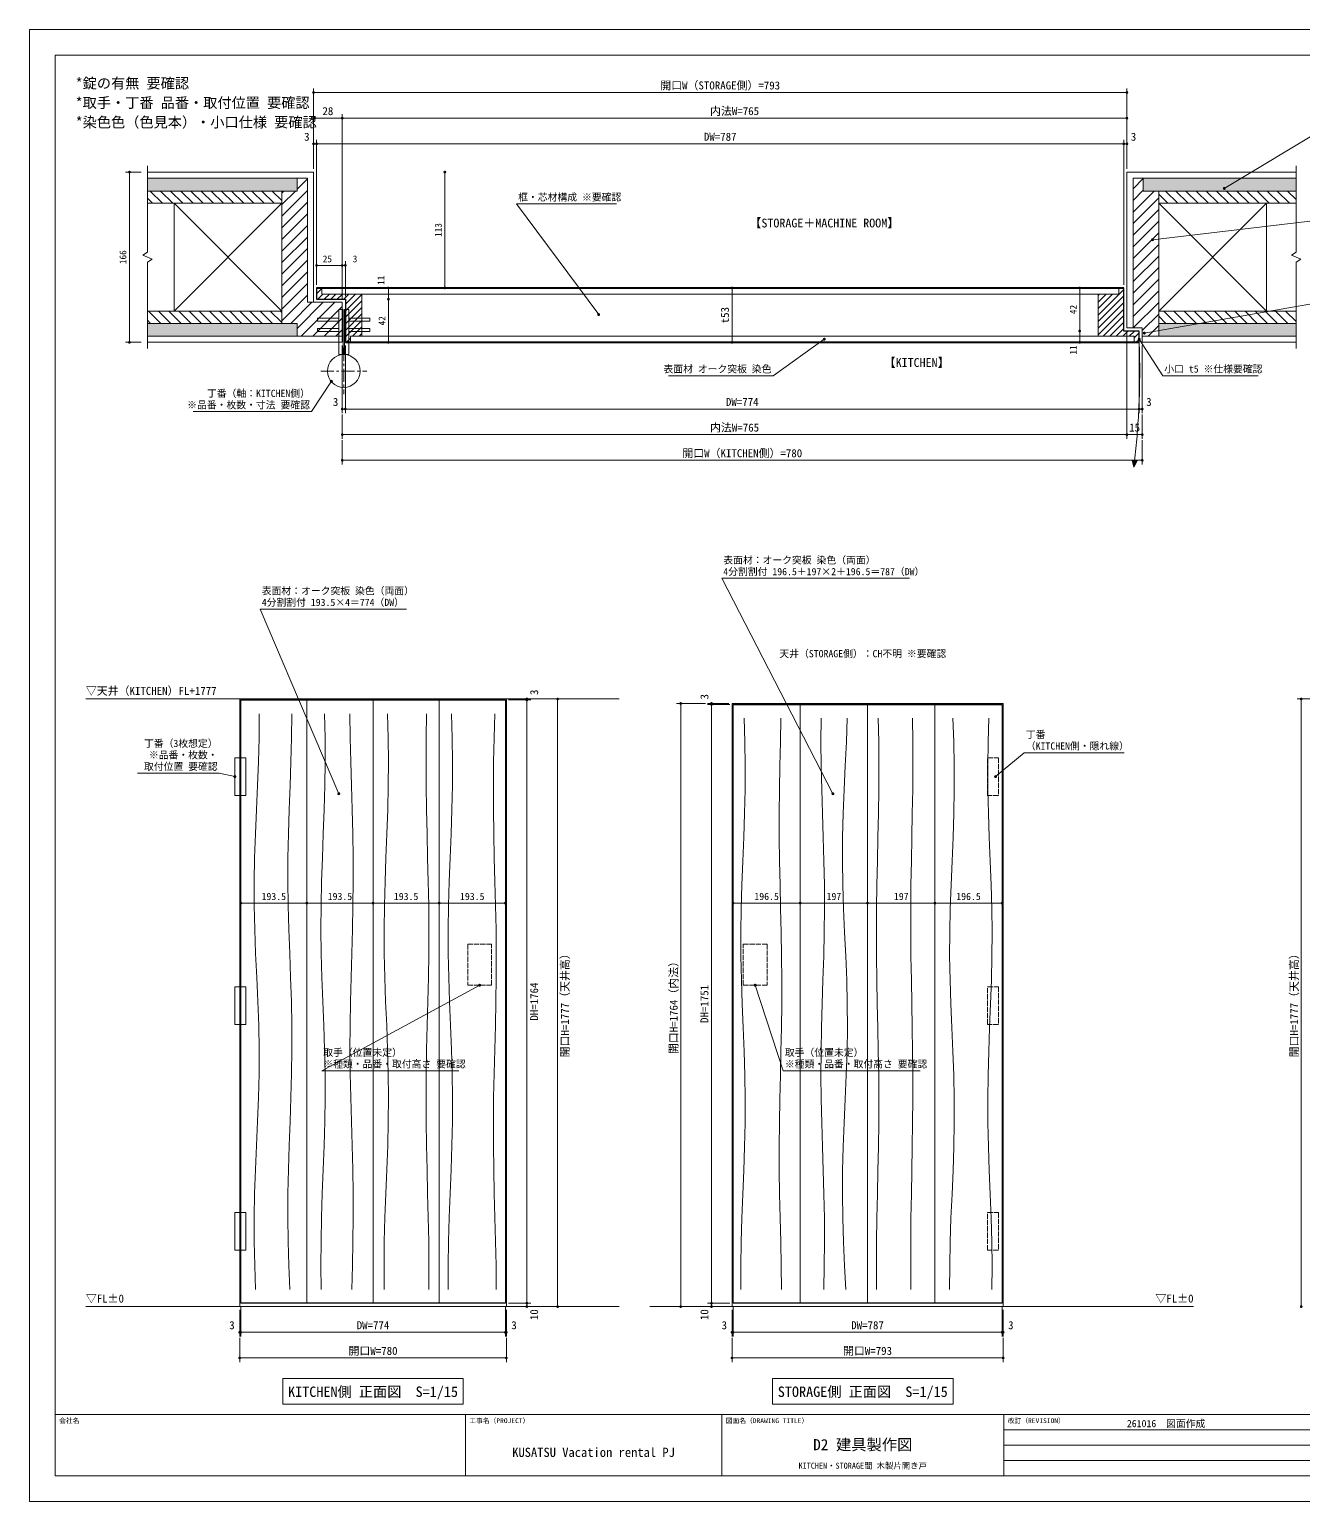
# Model space of a CAD drawing. Header units: millimetres. Extents: x 5 to 415, y 5 to 292.
# Drawn here: x 5 to 253.5, y 5 to 292 of the extents above; entities that cross this region are included whole.
import ezdxf
from ezdxf.enums import TextEntityAlignment as Align

# ---------------------------------------------------------------- set-up
doc = ezdxf.new("R2010")
doc.units = ezdxf.units.MM
doc.linetypes.add('CENTER', pattern=[5.08, 3.175, -0.635, 0.635, -0.635])
doc.linetypes.add('DASHED', pattern=[1.524, 1.27, -0.254])
for name, color, linetype in [('ハッチ', 8, 'Continuous'), ('図名', 7, 'Continuous'), ('図枠', 7, 'Continuous'), ('外形線', 7, 'Continuous'), ('寸法', 7, 'Continuous'), ('文字', 7, 'Continuous'), ('木目', 8, 'Continuous'), ('注記', 7, 'Continuous'), ('細線', 7, 'Continuous'), ('金物', 5, 'Continuous')]:
    doc.layers.add(name, color=color, linetype=linetype)
doc.styles.add('JP', font='msgothic.ttc')

msp = doc.modelspace()

# ---------------------------------------------------------------- hatches: boundary and pattern name
at = {"layer": 'ハッチ', "true_color": 0xe6e6e6}
for points in [[(28, 260.5), (57.2, 260.5), (57.2, 263), (28, 263)], [(222.2, 260.5), (252, 260.5), (252, 263), (222.2, 263)], [(28, 232.2), (57.2, 232.2), (57.2, 234.7), (28, 234.7)], [(225.2, 232.2), (252, 232.2), (252, 234.7), (225.2, 234.7)]]:
    msp.add_hatch(color=7, dxfattribs=at).paths.add_polyline_path(points)
at = {"layer": 'ハッチ', "true_color": 0x969696}
h = msp.add_hatch(dxfattribs=at)
h.set_pattern_fill('ANSI31', scale=0.503937)
h.paths.add_polyline_path([(54.2, 234.7), (57.2, 234.7), (57.2, 232.2), (66, 232.2), (66, 238.8), (59.2, 238.8), (59.2, 263), (57.2, 263), (57.2, 260.5), (54.2, 260.5)])
h = msp.add_hatch(dxfattribs=at)
h.set_pattern_fill('ANSI31', scale=0.503937)
h.paths.add_polyline_path([(225.2, 260.5), (225.2, 232.2), (222, 232.2), (222, 233.8), (220.2, 233.8), (220.2, 263), (222.2, 263), (222.2, 260.5)])
h = msp.add_hatch(dxfattribs=at)
h.set_pattern_fill('ANSI31', scale=0.440945, angle=-90)
h.paths.add_polyline_path([(28, 258.1), (54.2, 258.1), (54.2, 260.5), (28, 260.5)])
h = msp.add_hatch(dxfattribs=at)
h.set_pattern_fill('ANSI31', scale=0.440945, angle=-90)
h.paths.add_polyline_path([(225.2, 258.1), (252, 258.1), (252, 260.5), (225.2, 260.5)])
at = {"layer": 'ハッチ', "true_color": 0x000000}
h = msp.add_hatch(dxfattribs=at)
h.set_pattern_fill('ANSI31', scale=0.283465)
h.paths.add_polyline_path([(66.6, 239.4), (66.6, 231), (67.6, 231), (67.6, 232.2), (69.8, 232.2), (69.8, 240.4), (62, 240.4), (62, 241.6), (61, 241.6), (61, 239.4)])
h = msp.add_hatch(dxfattribs=at)
h.set_pattern_fill('ANSI31', scale=0.283465)
h.paths.add_polyline_path([(213.4, 232.2), (220.4, 232.2), (220.4, 231), (221.4, 231), (221.4, 233.2), (218.4, 233.2), (218.4, 241.6), (217.4, 241.6), (217.4, 240.4), (213.4, 240.4)])
at = {"layer": 'ハッチ', "true_color": 0x969696}
h = msp.add_hatch(dxfattribs=at)
h.set_pattern_fill('ANSI31', scale=0.440945, angle=-90)
h.paths.add_polyline_path([(28, 234.7), (54.2, 234.7), (54.2, 237.1), (28, 237.1)])
h = msp.add_hatch(dxfattribs=at)
h.set_pattern_fill('ANSI31', scale=0.440945, angle=-90)
h.paths.add_polyline_path([(225.2, 234.7), (252, 234.7), (252, 237.1), (225.2, 237.1)])
at = {"layer": 'ハッチ'}
msp.add_hatch(color=7, dxfattribs=at).paths.add_polyline_path([(220.37, 206.67), (220.04, 208.03), (221, 207.92)])
at = {"layer": '寸法'}
h = msp.add_hatch(color=7, dxfattribs=at)
edge = h.paths.add_edge_path()
edge.add_arc((60.4, 279.7), 0.28, 0, 360)
h = msp.add_hatch(color=7, dxfattribs=at)
edge = h.paths.add_edge_path()
edge.add_arc((219, 279.7), 0.28, 0, 360)
h = msp.add_hatch(color=7, dxfattribs=at)
edge = h.paths.add_edge_path()
edge.add_arc((60.4, 274.7), 0.28, 0, 360)
h = msp.add_hatch(color=7, dxfattribs=at)
edge = h.paths.add_edge_path()
edge.add_arc((66, 274.7), 0.28, 0, 360)
h = msp.add_hatch(color=7, dxfattribs=at)
edge = h.paths.add_edge_path()
edge.add_arc((219, 274.7), 0.28, 0, 360)
h = msp.add_hatch(color=7, dxfattribs=at)
edge = h.paths.add_edge_path()
edge.add_arc((60.4, 269.7), 0.28, 0, 360)
h = msp.add_hatch(color=7, dxfattribs=at)
edge = h.paths.add_edge_path()
edge.add_arc((61, 269.7), 0.28, 0, 360)
h = msp.add_hatch(color=7, dxfattribs=at)
edge = h.paths.add_edge_path()
edge.add_arc((218.4, 269.7), 0.28, 0, 360)
h = msp.add_hatch(color=7, dxfattribs=at)
edge = h.paths.add_edge_path()
edge.add_arc((219, 269.7), 0.28, 0, 360)
h = msp.add_hatch(color=7, dxfattribs=at)
edge = h.paths.add_edge_path()
edge.add_arc((24.5, 264.2), 0.28, 0, 360)
h = msp.add_hatch(color=7, dxfattribs=at)
edge = h.paths.add_edge_path()
edge.add_arc((86, 264.2), 0.28, 0, 360)
h = msp.add_hatch(color=7, dxfattribs=at)
edge = h.paths.add_edge_path()
edge.add_arc((61, 246), 0.28, 0, 360)
h = msp.add_hatch(color=7, dxfattribs=at)
edge = h.paths.add_edge_path()
edge.add_arc((66, 246), 0.28, 0, 360)
h = msp.add_hatch(color=7, dxfattribs=at)
edge = h.paths.add_edge_path()
edge.add_arc((66.6, 246), 0.28, 0, 360)
h = msp.add_hatch(color=7, dxfattribs=at)
edge = h.paths.add_edge_path()
edge.add_arc((75, 241.6), 0.28, 0, 360)
h = msp.add_hatch(color=7, dxfattribs=at)
edge = h.paths.add_edge_path()
edge.add_arc((86, 241.6), 0.28, 0, 360)
h = msp.add_hatch(color=7, dxfattribs=at)
edge = h.paths.add_edge_path()
edge.add_arc((142, 241.6), 0.28, 0, 360)
h = msp.add_hatch(color=7, dxfattribs=at)
edge = h.paths.add_edge_path()
edge.add_arc((209.8, 241.6), 0.28, 0, 360)
h = msp.add_hatch(color=7, dxfattribs=at)
edge = h.paths.add_edge_path()
edge.add_arc((75, 239.4), 0.28, 0, 360)
h = msp.add_hatch(color=7, dxfattribs=at)
edge = h.paths.add_edge_path()
edge.add_arc((209.8, 233.2), 0.28, 0, 360)
h = msp.add_hatch(color=7, dxfattribs=at)
edge = h.paths.add_edge_path()
edge.add_arc((24.5, 231), 0.28, 0, 360)
h = msp.add_hatch(color=7, dxfattribs=at)
edge = h.paths.add_edge_path()
edge.add_arc((75, 231), 0.28, 0, 360)
h = msp.add_hatch(color=7, dxfattribs=at)
edge = h.paths.add_edge_path()
edge.add_arc((142, 231), 0.28, 0, 360)
h = msp.add_hatch(color=7, dxfattribs=at)
edge = h.paths.add_edge_path()
edge.add_arc((209.8, 231), 0.28, 0, 360)
h = msp.add_hatch(color=7, dxfattribs=at)
edge = h.paths.add_edge_path()
edge.add_arc((66, 218), 0.28, 0, 360)
h = msp.add_hatch(color=7, dxfattribs=at)
edge = h.paths.add_edge_path()
edge.add_arc((66.6, 218), 0.28, 0, 360)
h = msp.add_hatch(color=7, dxfattribs=at)
edge = h.paths.add_edge_path()
edge.add_arc((221.4, 218), 0.28, 0, 360)
h = msp.add_hatch(color=7, dxfattribs=at)
edge = h.paths.add_edge_path()
edge.add_arc((222, 218), 0.28, 0, 360)
h = msp.add_hatch(color=7, dxfattribs=at)
edge = h.paths.add_edge_path()
edge.add_arc((66, 213), 0.28, 0, 360)
h = msp.add_hatch(color=7, dxfattribs=at)
edge = h.paths.add_edge_path()
edge.add_arc((219, 213), 0.28, 0, 360)
h = msp.add_hatch(color=7, dxfattribs=at)
edge = h.paths.add_edge_path()
edge.add_arc((222, 213), 0.28, 0, 360)
h = msp.add_hatch(color=7, dxfattribs=at)
edge = h.paths.add_edge_path()
edge.add_arc((66, 208), 0.28, 0, 360)
h = msp.add_hatch(color=7, dxfattribs=at)
edge = h.paths.add_edge_path()
edge.add_arc((222, 208), 0.28, 0, 360)
h = msp.add_hatch(color=7, dxfattribs=at)
edge = h.paths.add_edge_path()
edge.add_arc((102, 161.47), 0.28, 0, 360)
h = msp.add_hatch(color=7, dxfattribs=at)
edge = h.paths.add_edge_path()
edge.add_arc((102, 161.27), 0.28, 0, 360)
h = msp.add_hatch(color=7, dxfattribs=at)
edge = h.paths.add_edge_path()
edge.add_arc((108, 161.47), 0.28, 0, 360)
h = msp.add_hatch(color=7, dxfattribs=at)
edge = h.paths.add_edge_path()
edge.add_arc((132, 160.6), 0.28, 0, 360)
h = msp.add_hatch(color=7, dxfattribs=at)
edge = h.paths.add_edge_path()
edge.add_arc((138, 160.6), 0.28, 0, 360)
h = msp.add_hatch(color=7, dxfattribs=at)
edge = h.paths.add_edge_path()
edge.add_arc((253, 161.47), 0.28, 0, 360)
h = msp.add_hatch(color=7, dxfattribs=at)
edge = h.paths.add_edge_path()
edge.add_arc((138, 160.4), 0.28, 0, 360)
h = msp.add_hatch(color=7, dxfattribs=at)
edge = h.paths.add_edge_path()
edge.add_arc((46.2, 121.67), 0.28, 0, 360)
h = msp.add_hatch(color=7, dxfattribs=at)
edge = h.paths.add_edge_path()
edge.add_arc((59.1, 121.67), 0.28, 0, 360)
h = msp.add_hatch(color=7, dxfattribs=at)
edge = h.paths.add_edge_path()
edge.add_arc((72, 121.67), 0.28, 0, 360)
h = msp.add_hatch(color=7, dxfattribs=at)
edge = h.paths.add_edge_path()
edge.add_arc((84.9, 121.67), 0.28, 0, 360)
h = msp.add_hatch(color=7, dxfattribs=at)
edge = h.paths.add_edge_path()
edge.add_arc((97.8, 121.67), 0.28, 0, 360)
h = msp.add_hatch(color=7, dxfattribs=at)
edge = h.paths.add_edge_path()
edge.add_arc((142.2, 121.67), 0.28, 0, 360)
h = msp.add_hatch(color=7, dxfattribs=at)
edge = h.paths.add_edge_path()
edge.add_arc((155.3, 121.67), 0.28, 0, 360)
h = msp.add_hatch(color=7, dxfattribs=at)
edge = h.paths.add_edge_path()
edge.add_arc((168.43, 121.67), 0.28, 0, 360)
h = msp.add_hatch(color=7, dxfattribs=at)
edge = h.paths.add_edge_path()
edge.add_arc((181.57, 121.67), 0.28, 0, 360)
h = msp.add_hatch(color=7, dxfattribs=at)
edge = h.paths.add_edge_path()
edge.add_arc((194.67, 121.67), 0.28, 0, 360)
h = msp.add_hatch(color=7, dxfattribs=at)
edge = h.paths.add_edge_path()
edge.add_arc((102, 43.67), 0.28, 0, 360)
h = msp.add_hatch(color=7, dxfattribs=at)
edge = h.paths.add_edge_path()
edge.add_arc((102, 43), 0.28, 0, 360)
h = msp.add_hatch(color=7, dxfattribs=at)
edge = h.paths.add_edge_path()
edge.add_arc((108, 43), 0.28, 0, 360)
h = msp.add_hatch(color=7, dxfattribs=at)
edge = h.paths.add_edge_path()
edge.add_arc((132, 43), 0.28, 0, 360)
h = msp.add_hatch(color=7, dxfattribs=at)
edge = h.paths.add_edge_path()
edge.add_arc((138, 43.67), 0.28, 0, 360)
h = msp.add_hatch(color=7, dxfattribs=at)
edge = h.paths.add_edge_path()
edge.add_arc((138, 43), 0.28, 0, 360)
h = msp.add_hatch(color=7, dxfattribs=at)
edge = h.paths.add_edge_path()
edge.add_arc((253, 43), 0.28, 0, 360)
h = msp.add_hatch(color=7, dxfattribs=at)
edge = h.paths.add_edge_path()
edge.add_arc((46, 38), 0.28, 0, 360)
h = msp.add_hatch(color=7, dxfattribs=at)
edge = h.paths.add_edge_path()
edge.add_arc((46.2, 38), 0.28, 0, 360)
h = msp.add_hatch(color=7, dxfattribs=at)
edge = h.paths.add_edge_path()
edge.add_arc((97.8, 38), 0.28, 0, 360)
h = msp.add_hatch(color=7, dxfattribs=at)
edge = h.paths.add_edge_path()
edge.add_arc((98, 38), 0.28, 0, 360)
h = msp.add_hatch(color=7, dxfattribs=at)
edge = h.paths.add_edge_path()
edge.add_arc((142, 38), 0.28, 0, 360)
h = msp.add_hatch(color=7, dxfattribs=at)
edge = h.paths.add_edge_path()
edge.add_arc((142.2, 38), 0.28, 0, 360)
h = msp.add_hatch(color=7, dxfattribs=at)
edge = h.paths.add_edge_path()
edge.add_arc((194.67, 38), 0.28, 0, 360)
h = msp.add_hatch(color=7, dxfattribs=at)
edge = h.paths.add_edge_path()
edge.add_arc((194.87, 38), 0.28, 0, 360)
h = msp.add_hatch(color=7, dxfattribs=at)
edge = h.paths.add_edge_path()
edge.add_arc((46, 33), 0.28, 0, 360)
h = msp.add_hatch(color=7, dxfattribs=at)
edge = h.paths.add_edge_path()
edge.add_arc((98, 33), 0.28, 0, 360)
h = msp.add_hatch(color=7, dxfattribs=at)
edge = h.paths.add_edge_path()
edge.add_arc((142, 33), 0.28, 0, 360)
h = msp.add_hatch(color=7, dxfattribs=at)
edge = h.paths.add_edge_path()
edge.add_arc((194.87, 33), 0.28, 0, 360)
at = {"layer": '注記'}
h = msp.add_hatch(color=7, dxfattribs=at)
edge = h.paths.add_edge_path()
edge.add_arc((238, 261), 0.3, 0, 360)
h = msp.add_hatch(color=7, dxfattribs=at)
edge = h.paths.add_edge_path()
edge.add_arc((224, 251), 0.3, 0, 360)
h = msp.add_hatch(color=7, dxfattribs=at)
edge = h.paths.add_edge_path()
edge.add_arc((116, 236.4), 0.3, 0, 360)
h = msp.add_hatch(color=7, dxfattribs=at)
edge = h.paths.add_edge_path()
edge.add_arc((222.4, 232.8), 0.3, 0, 360)
h = msp.add_hatch(color=7, dxfattribs=at)
edge = h.paths.add_edge_path()
edge.add_arc((160, 231.6), 0.3, 0, 360)
h = msp.add_hatch(color=7, dxfattribs=at)
edge = h.paths.add_edge_path()
edge.add_arc((221.4, 231.6), 0.3, 0, 360)
at = {"layer": '注記', "true_color": 0x1d1ddd}
h = msp.add_hatch(color=7, dxfattribs=at)
edge = h.paths.add_edge_path()
edge.add_arc((63.9, 223.4), 0.3, 0, 360)
h = msp.add_hatch(color=7, dxfattribs=at)
edge = h.paths.add_edge_path()
edge.add_arc((45.07, 146.33), 0.3, 0, 360)
h = msp.add_hatch(color=7, dxfattribs=at)
edge = h.paths.add_edge_path()
edge.add_arc((193.4, 146.33), 0.3, 0, 360)
at = {"layer": '注記'}
h = msp.add_hatch(color=7, dxfattribs=at)
edge = h.paths.add_edge_path()
edge.add_arc((65.33, 143), 0.3, 0, 360)
h = msp.add_hatch(color=7, dxfattribs=at)
edge = h.paths.add_edge_path()
edge.add_arc((161.67, 143), 0.3, 0, 360)
at = {"layer": '注記', "true_color": 0x1d1ddd}
h = msp.add_hatch(color=7, dxfattribs=at)
edge = h.paths.add_edge_path()
edge.add_arc((92.8, 105.67), 0.3, 0, 360)
h = msp.add_hatch(color=7, dxfattribs=at)
edge = h.paths.add_edge_path()
edge.add_arc((146.53, 105.67), 0.3, 0, 360)

# ---------------------------------------------------------------- linework, layer by layer
at = {"layer": '図名', "lineweight": 9}
for points in [[(54.4, 29), (89.6, 29), (89.6, 24), (54.4, 24)], [(149.9, 29), (185.1, 29), (185.1, 24), (149.9, 24)]]:
    msp.add_lwpolyline(points, close=True, dxfattribs=at)
at = {"layer": '図枠', "lineweight": 9}
msp.add_lwpolyline([(5, 292), (415, 292), (415, 5), (5, 5)], close=True, dxfattribs=at)
at = {"layer": '図枠', "lineweight": 18}
msp.add_lwpolyline([(10, 287), (410, 287), (410, 10), (10, 10)], close=True, dxfattribs=at)
msp.add_lwpolyline([(10, 22), (410, 22)], dxfattribs=at)
at = {"layer": '図枠', "lineweight": 9}
for points in [[(90, 22), (90, 10)], [(140, 22), (140, 10)], [(195, 22), (195, 10)]]:
    msp.add_lwpolyline(points, dxfattribs=at)
at = {"layer": '図枠', "lineweight": 5}
for points in [[(195, 19), (345, 19)], [(195, 16), (345, 16)], [(195, 13), (345, 13)]]:
    msp.add_lwpolyline(points, dxfattribs=at)
at = {"layer": '外形線', "lineweight": 18}
for points in [[(28, 263), (59.2, 263), (59.2, 238.8), (60.4, 238.8), (60.4, 264.2), (28, 264.2)], [(219, 233.8), (220.2, 233.8), (220.2, 263), (252, 263), (252, 264.2), (219, 264.2)], [(28, 231), (66, 231), (66, 232.2), (28, 232.2)], [(222, 231), (252, 231), (252, 232.2), (222, 232.2)]]:
    msp.add_lwpolyline(points, close=True, dxfattribs=at)
at = {"layer": '外形線', "lineweight": 30}
for points in [[(221.4, 231), (221.4, 233.2), (218.4, 233.2), (218.4, 241.6), (61, 241.6), (61, 239.4), (66.6, 239.4), (66.6, 231)], [(46.2, 161.27), (97.8, 161.27), (97.8, 43.67), (46.2, 43.67)], [(142.2, 160.4), (194.67, 160.4), (194.67, 43.67), (142.2, 43.67)]]:
    msp.add_lwpolyline(points, close=True, dxfattribs=at)
at = {"layer": '外形線', "lineweight": 40}
for points in [[(61, 241.6), (218.4, 241.6)], [(66.6, 231), (221.4, 231)]]:
    msp.add_lwpolyline(points, dxfattribs=at)
at = {"layer": '外形線', "lineweight": 18}
for points in [[(66, 231), (66, 238.8)], [(219, 233.8), (222, 233.8)], [(222, 231), (222, 233.8)], [(46, 43), (46, 161.47), (98, 161.47), (98, 43)], [(194.87, 43), (194.87, 160.6), (142, 160.6), (142, 43)], [(16, 43), (120, 43)], [(126, 43), (232, 43)]]:
    msp.add_lwpolyline(points, dxfattribs=at)
at = {"layer": '寸法', "lineweight": 5}
for points in [[(60.4, 264.8), (60.4, 280.5)], [(60.4, 279.7), (219, 279.7)], [(219, 264.8), (219, 280.5)], [(60.4, 264.8), (60.4, 275.5)], [(60.4, 274.7), (219, 274.7)], [(66, 239.4), (66, 275.5)], [(219, 264.8), (219, 275.5)], [(60.4, 264.8), (60.4, 270.5)], [(61, 242.2), (61, 270.5)], [(218.4, 242.2), (218.4, 270.5)], [(219, 264.8), (219, 270.5)], [(60.4, 269.7), (219, 269.7)], [(26.8, 264.2), (23.7, 264.2)], [(24.5, 264.2), (24.5, 231)], [(86, 264.2), (86, 241.6)], [(61, 242.2), (61, 246.8)], [(61, 246), (66.6, 246)], [(66, 239.4), (66, 246.8)], [(66.6, 240), (66.6, 246.8)], [(75, 241.6), (75, 231)], [(142, 241.6), (142, 231)], [(209.8, 241.6), (209.8, 231)], [(219, 233.2), (219, 212.2)], [(26.8, 231), (23.7, 231)], [(66, 230.4), (66, 217.2)], [(66.6, 230.4), (66.6, 217.2)], [(221.4, 230.4), (221.4, 217.2)], [(222, 230.4), (222, 217.2)], [(66, 218), (222, 218)], [(66, 216.9), (66, 212.2)], [(222, 216.9), (222, 212.2)], [(66, 213), (222, 213)], [(66, 211.9), (66, 207.2)], [(222, 211.9), (222, 207.2)], [(66, 208), (222, 208)], [(98.4, 161.27), (102.8, 161.27)], [(98.6, 161.47), (102.8, 161.47)], [(102, 161.47), (102, 43)], [(103.2, 161.47), (108.8, 161.47)], [(108, 161.47), (108, 43)], [(259, 161.47), (252.2, 161.47)], [(253, 161.47), (253, 43)], [(136.8, 160.6), (131.2, 160.6)], [(132, 160.6), (132, 43)], [(141.4, 160.6), (137.2, 160.6)], [(141.6, 160.4), (137.2, 160.4)], [(138, 160.6), (138, 43)], [(46.2, 121.67), (97.8, 121.67)], [(142.2, 121.67), (194.67, 121.67)], [(46.2, 43.07), (46.2, 37.2)], [(97.8, 43.07), (97.8, 37.2)], [(98.4, 43.67), (102.8, 43.67)], [(141.6, 43.67), (137.2, 43.67)], [(142.2, 43.07), (142.2, 37.2)], [(194.67, 43.07), (194.67, 37.2)], [(46, 42.4), (46, 37.2)], [(98, 42.4), (98, 37.2)], [(142, 42.4), (142, 37.2)], [(194.87, 42.4), (194.87, 37.2)], [(46, 38), (98, 38)], [(142, 38), (194.87, 38)], [(46, 36.9), (46, 32.2)], [(98, 36.9), (98, 32.2)], [(142, 36.9), (142, 32.2)], [(194.87, 36.9), (194.87, 32.2)], [(46, 33), (98, 33)], [(142, 33), (194.87, 33)]]:
    msp.add_lwpolyline(points, dxfattribs=at)
at = {"layer": '木目', "lineweight": 5, "true_color": 0xc8c8c8}
for points in [[(49.11, 46.33), (48.93, 51.01), (48.81, 55.69), (48.8, 60.37), (48.88, 65.04), (49.05, 69.72), (49.26, 74.4), (49.49, 79.08), (49.67, 83.76), (49.79, 88.43), (49.8, 93.11), (49.71, 97.79), (49.55, 102.47), (49.33, 107.14), (49.1, 111.82), (48.92, 116.5), (48.81, 121.18), (48.8, 125.86), (48.88, 130.53), (49.05, 135.21), (49.27, 139.89), (49.5, 144.57), (49.68, 149.24), (49.79, 153.92), (49.8, 158.6)], [(55.76, 46.33), (55.59, 51.01), (55.46, 55.69), (55.39, 60.37), (55.4, 65.04), (55.49, 69.72), (55.63, 74.4), (55.81, 79.08), (55.98, 83.76), (56.11, 88.43), (56.17, 93.11), (56.16, 97.79), (56.08, 102.47), (55.93, 107.14), (55.76, 111.82), (55.59, 116.5), (55.46, 121.18), (55.39, 125.86), (55.4, 130.53), (55.49, 135.21), (55.64, 139.89), (55.81, 144.57), (55.98, 149.24), (56.11, 153.92), (56.17, 158.6)], [(61.9, 46.33), (61.84, 51.01), (61.86, 55.69), (61.95, 60.37), (62.11, 65.04), (62.3, 69.72), (62.48, 74.4), (62.61, 79.08), (62.68, 83.76), (62.66, 88.43), (62.56, 93.11), (62.4, 97.79), (62.21, 102.47), (62.04, 107.14), (61.9, 111.82), (61.84, 116.5), (61.86, 121.18), (61.96, 125.86), (62.12, 130.53), (62.3, 135.21), (62.48, 139.89), (62.62, 144.57), (62.68, 149.24), (62.65, 153.92), (62.55, 158.6)], [(67.84, 46.33), (67.98, 51.01), (68.09, 55.69), (68.14, 60.37), (68.13, 65.04), (68.06, 69.72), (67.94, 74.4), (67.8, 79.08), (67.66, 83.76), (67.55, 88.43), (67.5, 93.11), (67.51, 97.79), (67.59, 102.47), (67.71, 107.14), (67.85, 111.82), (67.99, 116.5), (68.09, 121.18), (68.14, 125.86), (68.13, 130.53), (68.06, 135.21), (67.94, 139.89), (67.79, 144.57), (67.65, 149.24), (67.55, 153.92), (67.5, 158.6)], [(74.19, 46.33), (74.15, 51.01), (74.2, 55.69), (74.33, 60.37), (74.51, 65.04), (74.7, 69.72), (74.86, 74.4), (74.98, 79.08), (75.01, 83.76), (74.96, 88.43), (74.83, 93.11), (74.66, 97.79), (74.46, 102.47), (74.3, 107.14), (74.19, 111.82), (74.16, 116.5), (74.21, 121.18), (74.34, 125.86), (74.51, 130.53), (74.7, 135.21), (74.87, 139.89), (74.98, 144.57), (75.01, 149.24), (74.95, 153.92), (74.83, 158.6)], [(82.86, 46.33), (82.88, 51.01), (82.85, 55.69), (82.77, 60.37), (82.65, 65.04), (82.53, 69.72), (82.42, 74.4), (82.35, 79.08), (82.33, 83.76), (82.36, 88.43), (82.45, 93.11), (82.56, 97.79), (82.68, 102.47), (82.79, 107.14), (82.86, 111.82), (82.88, 116.5), (82.85, 121.18), (82.76, 125.86), (82.65, 130.53), (82.53, 135.21), (82.42, 139.89), (82.35, 144.57), (82.33, 149.24), (82.37, 153.92), (82.45, 158.6)], [(86.68, 46.33), (86.66, 51.01), (86.73, 55.69), (86.87, 60.37), (87.05, 65.04), (87.23, 69.72), (87.38, 74.4), (87.48, 79.08), (87.49, 83.76), (87.42, 88.43), (87.28, 93.11), (87.1, 97.79), (86.92, 102.47), (86.77, 107.14), (86.68, 111.82), (86.66, 116.5), (86.74, 121.18), (86.87, 125.86), (87.05, 130.53), (87.24, 135.21), (87.39, 139.89), (87.48, 144.57), (87.49, 149.24), (87.41, 153.92), (87.28, 158.6)], [(96.03, 46.33), (95.99, 51.01), (95.9, 55.69), (95.77, 60.37), (95.65, 65.04), (95.54, 69.72), (95.48, 74.4), (95.47, 79.08), (95.51, 83.76), (95.6, 88.43), (95.73, 93.11), (95.85, 97.79), (95.96, 102.47), (96.02, 107.14), (96.03, 111.82), (95.98, 116.5), (95.89, 121.18), (95.77, 125.86), (95.64, 130.53), (95.54, 135.21), (95.48, 139.89), (95.47, 144.57), (95.51, 149.24), (95.61, 153.92), (95.73, 158.6)], [(143.75, 46.33), (143.72, 50.97), (143.78, 55.62), (143.92, 60.26), (144.09, 64.9), (144.28, 69.54), (144.44, 74.18), (144.55, 78.82), (144.57, 83.47), (144.51, 88.11), (144.37, 92.75), (144.19, 97.39), (144.01, 102.03), (143.85, 106.68), (143.75, 111.32), (143.73, 115.96), (143.79, 120.6), (143.92, 125.24), (144.1, 129.88), (144.29, 134.53), (144.45, 139.17), (144.55, 143.81), (144.57, 148.45), (144.5, 153.09), (144.37, 157.73)], [(151.68, 46.33), (151.6, 50.97), (151.49, 55.62), (151.37, 60.26), (151.27, 64.9), (151.21, 69.54), (151.2, 74.18), (151.24, 78.82), (151.32, 83.47), (151.43, 88.11), (151.55, 92.75), (151.65, 97.39), (151.71, 102.03), (151.72, 106.68), (151.68, 111.32), (151.59, 115.96), (151.48, 120.6), (151.37, 125.24), (151.27, 129.88), (151.21, 134.53), (151.2, 139.17), (151.24, 143.81), (151.33, 148.45), (151.44, 153.09), (151.55, 157.73)], [(159.88, 46.33), (159.99, 50.97), (160.03, 55.62), (160.01, 60.26), (159.93, 64.9), (159.8, 69.54), (159.65, 74.18), (159.51, 78.82), (159.4, 83.47), (159.35, 88.11), (159.37, 92.75), (159.46, 97.39), (159.59, 102.03), (159.74, 106.68), (159.88, 111.32), (159.99, 115.96), (160.03, 120.6), (160.01, 125.24), (159.93, 129.88), (159.79, 134.53), (159.64, 139.17), (159.5, 143.81), (159.4, 148.45), (159.35, 153.09), (159.38, 157.73)], [(164.18, 46.33), (163.96, 50.97), (163.75, 55.62), (163.59, 60.26), (163.52, 64.9), (163.55, 69.54), (163.67, 74.18), (163.86, 78.82), (164.08, 83.47), (164.29, 88.11), (164.44, 92.75), (164.51, 97.39), (164.48, 102.03), (164.36, 106.68), (164.17, 111.32), (163.95, 115.96), (163.74, 120.6), (163.59, 125.24), (163.52, 129.88), (163.55, 134.53), (163.68, 139.17), (163.87, 143.81), (164.09, 148.45), (164.3, 153.09), (164.45, 157.73)], [(170.17, 46.33), (170.15, 50.97), (170.17, 55.62), (170.24, 60.26), (170.34, 64.9), (170.45, 69.54), (170.54, 74.18), (170.61, 78.82), (170.63, 83.47), (170.6, 88.11), (170.53, 92.75), (170.43, 97.39), (170.32, 102.03), (170.23, 106.68), (170.17, 111.32), (170.15, 115.96), (170.18, 120.6), (170.25, 125.24), (170.35, 129.88), (170.45, 134.53), (170.55, 139.17), (170.61, 143.81), (170.63, 148.45), (170.6, 153.09), (170.52, 157.73)], [(176.9, 46.33), (176.86, 50.97), (176.86, 55.62), (176.9, 60.26), (176.97, 64.9), (177.06, 69.54), (177.15, 74.18), (177.22, 78.82), (177.26, 83.47), (177.26, 88.11), (177.22, 92.75), (177.15, 97.39), (177.06, 102.03), (176.97, 106.68), (176.9, 111.32), (176.86, 115.96), (176.86, 120.6), (176.9, 125.24), (176.97, 129.88), (177.06, 134.53), (177.15, 139.17), (177.23, 143.81), (177.26, 148.45), (177.26, 153.09), (177.22, 157.73)], [(184.44, 46.33), (184.45, 50.97), (184.54, 55.62), (184.7, 60.26), (184.9, 64.9), (185.11, 69.54), (185.27, 74.18), (185.35, 78.82), (185.35, 83.47), (185.25, 88.11), (185.09, 92.75), (184.89, 97.39), (184.69, 102.03), (184.53, 106.68), (184.44, 111.32), (184.45, 115.96), (184.54, 120.6), (184.71, 125.24), (184.91, 129.88), (185.11, 134.53), (185.27, 139.17), (185.35, 143.81), (185.35, 148.45), (185.25, 153.09), (185.08, 157.73)], [(192.67, 46.33), (192.7, 50.97), (192.64, 55.62), (192.52, 60.26), (192.35, 64.9), (192.16, 69.54), (192, 74.18), (191.9, 78.82), (191.87, 83.47), (191.93, 88.11), (192.06, 92.75), (192.23, 97.39), (192.41, 102.03), (192.57, 106.68), (192.67, 111.32), (192.7, 115.96), (192.64, 120.6), (192.51, 125.24), (192.34, 129.88), (192.16, 134.53), (192, 139.17), (191.9, 143.81), (191.88, 148.45), (191.93, 153.09), (192.06, 157.73)]]:
    msp.add_lwpolyline(points, dxfattribs=at)
at = {"layer": '注記', "lineweight": 5}
for points in [[(238, 261), (258, 273)], [(116, 236.4), (100, 258)], [(100, 258), (119.5, 258)], [(224, 251), (258, 255)], [(222.4, 232.8), (258, 239)], [(160, 231.6), (150, 224.5)], [(221.4, 231.6), (226, 224.5)], [(150, 224.5), (129.6, 224.5)], [(226, 224.5), (244.6, 224.5)], [(161.67, 143), (140, 185)], [(140, 185), (176.6, 185)], [(65.33, 143), (50, 179)], [(50, 179), (78.5, 179)]]:
    msp.add_lwpolyline(points, dxfattribs=at)
at = {"layer": '注記', "lineweight": 5, "true_color": 0x1d1ddd}
for points in [[(63.9, 223.4), (60, 217.5)], [(60, 217.5), (36.9, 217.5)], [(193.4, 146.33), (199, 151)], [(199, 151), (218.5, 151)], [(42, 147), (26.1, 147)], [(45.07, 146.33), (42, 147)], [(92.8, 105.67), (62, 89)], [(146.53, 105.67), (152, 89)], [(62, 89), (88.7, 89)], [(152, 89), (178.7, 89)]]:
    msp.add_lwpolyline(points, dxfattribs=at)
at = {"layer": '細線', "lineweight": 9}
for points in [[(28, 265.4), (28, 248.6), (27.1, 248), (28.9, 247.2), (28, 246.6), (28, 229.8)], [(252, 265.4), (252, 248.6), (251.1, 248), (252.9, 247.2), (252, 246.6), (252, 229.8)], [(33.2, 237.1), (54.2, 258.1)], [(33.2, 258.1), (54.2, 237.1)], [(225.2, 237.1), (246.2, 258.1)], [(225.2, 258.1), (246.2, 237.1)], [(62, 240.4), (217.4, 240.4)], [(67.6, 232.2), (220.4, 232.2)], [(16, 161.47), (120, 161.47)], [(59.1, 43.67), (59.1, 161.27)], [(72, 43.67), (72, 161.27)], [(84.9, 43.67), (84.9, 161.27)], [(155.3, 43.67), (155.3, 160.4)], [(168.43, 43.67), (168.43, 160.4)], [(181.57, 43.67), (181.57, 160.4)]]:
    msp.add_lwpolyline(points, dxfattribs=at)
for points in [[(28, 260.5), (57.2, 260.5), (57.2, 263), (28, 263)], [(54.2, 234.7), (57.2, 234.7), (57.2, 232.2), (66, 232.2), (66, 238.8), (59.2, 238.8), (59.2, 263), (57.2, 263), (57.2, 260.5), (54.2, 260.5)], [(225.2, 260.5), (225.2, 232.2), (222, 232.2), (222, 233.8), (220.2, 233.8), (220.2, 263), (222.2, 263), (222.2, 260.5)], [(222.2, 260.5), (252, 260.5), (252, 263), (222.2, 263)], [(28, 258.1), (54.2, 258.1), (54.2, 260.5), (28, 260.5)], [(225.2, 258.1), (252, 258.1), (252, 260.5), (225.2, 260.5)], [(33.2, 237.1), (54.2, 237.1), (54.2, 258.1), (33.2, 258.1)], [(225.2, 237.1), (246.2, 237.1), (246.2, 258.1), (225.2, 258.1)], [(28, 234.7), (54.2, 234.7), (54.2, 237.1), (28, 237.1)], [(225.2, 234.7), (252, 234.7), (252, 237.1), (225.2, 237.1)], [(28, 232.2), (57.2, 232.2), (57.2, 234.7), (28, 234.7)], [(225.2, 232.2), (252, 232.2), (252, 234.7), (225.2, 234.7)]]:
    msp.add_lwpolyline(points, close=True, dxfattribs=at)
at = {"layer": '細線', "lineweight": 5}
for points in [[(62, 240.4), (62, 241.6)], [(217.4, 240.4), (217.4, 241.6)], [(69.8, 232.2), (69.8, 240.4)], [(213.4, 232.2), (213.4, 240.4)], [(67.6, 231), (67.6, 232.2)], [(220.4, 231), (220.4, 232.2)]]:
    msp.add_lwpolyline(points, dxfattribs=at)
at = {"layer": '細線', "linetype": 'DASHED', "lineweight": 5, "ltscale": 1.2}
msp.add_lwpolyline([(221.4, 231), (221.42, 230.39), (221.44, 229.78), (221.46, 229.17), (221.47, 228.56), (221.48, 227.95), (221.49, 227.34), (221.5, 226.73), (221.5, 226.13), (221.5, 225.52), (221.5, 224.91), (221.5, 224.3), (221.49, 223.69), (221.48, 223.08), (221.47, 222.47), (221.46, 221.86), (221.45, 221.25), (221.43, 220.64), (221.41, 220.03), (221.39, 219.42), (221.36, 218.81), (221.33, 218.2), (221.3, 217.6), (221.27, 216.99), (221.24, 216.38), (221.2, 215.77), (221.16, 215.16), (221.12, 214.55), (221.08, 213.95), (221.03, 213.34), (220.98, 212.73), (220.93, 212.12), (220.88, 211.52), (220.82, 210.91), (220.77, 210.3), (220.7, 209.7), (220.64, 209.09), (220.58, 208.48), (220.51, 207.88), (220.44, 207.27), (220.37, 206.67)], dxfattribs=at)
at = {"layer": '細線', "lineweight": 5}
msp.add_lwpolyline([(220.37, 206.67), (220.04, 208.03), (221, 207.92)], close=True, dxfattribs=at)
at = {"layer": '金物', "lineweight": 5, "true_color": 0x1d1ddd}
for points in [[(61.2, 235.1), (65.34, 235.1), (65.34, 235.7), (61.2, 235.7)], [(65.34, 228.6), (66.16, 228.6), (66.16, 237.4), (65.34, 237.4)], [(66.46, 228.6), (67.26, 228.6), (67.26, 237.4), (66.46, 237.4)], [(67.26, 235.1), (71.4, 235.1), (71.4, 235.7), (67.26, 235.7)], [(61.2, 233.1), (65.34, 233.1), (65.34, 233.7), (61.2, 233.7)], [(67.26, 233.1), (71.4, 233.1), (71.4, 233.7), (67.26, 233.7)]]:
    msp.add_lwpolyline(points, close=True, dxfattribs=at)
at = {"layer": '金物', "linetype": 'CENTER', "lineweight": 5, "ltscale": 0.8, "true_color": 0x1d1ddd}
for points in [[(66.3, 229.9), (66.3, 220.9)], [(61.8, 225.4), (70.8, 225.4)]]:
    msp.add_lwpolyline(points, dxfattribs=at)
at = {"layer": '金物', "lineweight": 9, "true_color": 0x1d1ddd}
for points in [[(45.03, 150), (47.17, 150), (47.17, 142.67), (45.03, 142.67)], [(45.03, 105.33), (47.17, 105.33), (47.17, 98), (45.03, 98)], [(45.03, 61.33), (47.17, 61.33), (47.17, 54), (45.03, 54)]]:
    msp.add_lwpolyline(points, close=True, dxfattribs=at)
at = {"layer": '金物', "linetype": 'DASHED', "lineweight": 9, "ltscale": 0.8, "true_color": 0x1d1ddd}
for points in [[(191.83, 150), (193.97, 150), (193.97, 142.67), (191.83, 142.67)], [(95.13, 113.67), (90.47, 113.67), (90.47, 105.67), (95.13, 105.67)], [(144.2, 113.67), (148.87, 113.67), (148.87, 105.67), (144.2, 105.67)], [(191.83, 105.33), (193.97, 105.33), (193.97, 98), (191.83, 98)], [(191.83, 61.33), (193.97, 61.33), (193.97, 54), (191.83, 54)]]:
    msp.add_lwpolyline(points, close=True, dxfattribs=at)
at = {"layer": '金物', "lineweight": 9, "true_color": 0x1d1ddd}
msp.add_circle((66.3, 225.4), 3.2, dxfattribs=at)

# ---------------------------------------------------------------- texts
at = {"layer": '図名', "style": 'JP'}
for s, p in [('KITCHEN側 正面図\u3000S=1/15', (72, 25.4)), ('STORAGE側 正面図\u3000S=1/15', (167.5, 25.4))]:
    msp.add_text(s, height=2.028, dxfattribs=at).set_placement(p, align=Align.CENTER)
at = {"layer": '図枠', "true_color": 0x555555, "style": 'JP'}
for s, p in [('会社名', (10.8, 20.3)), ('工事名（PROJECT）', (90.8, 20.3)), ('図面名（DRAWING TITLE）', (140.8, 20.3)), ('改訂（REVISION）', (195.8, 20.3))]:
    msp.add_text(s, height=0.936, dxfattribs=at).set_placement(p)
at = {"layer": '寸法', "style": 'JP'}
for s, height, p in [('開口W（STORAGE側）=793', 1.56, (139.7, 280.3)), ('28', 1.56, (63.2, 275.3)), ('内法W=765', 1.56, (142.5, 275.3)), ('3', 1.56, (59.1, 270.3)), ('DW=787', 1.56, (139.7, 270.3)), ('3', 1.56, (220.3, 270.3)), ('25', 1.326, (63.1, 246.6)), ('3', 1.33, (68.5, 246.6)), ('3', 1.56, (64.7, 218.6)), ('DW=774', 1.56, (144, 218.6)), ('3', 1.56, (223.3, 218.6)), ('内法W=765', 1.56, (142.5, 213.6)), ('15', 1.56, (220.5, 213.6)), ('開口W（KITCHEN側）=780', 1.56, (144, 208.6)), ('193.5', 1.404, (52.65, 122.27)), ('193.5', 1.404, (65.55, 122.27)), ('193.5', 1.404, (78.45, 122.27)), ('193.5', 1.404, (91.35, 122.27)), ('196.5', 1.404, (148.75, 122.27)), ('197', 1.404, (161.87, 122.27)), ('197', 1.404, (175, 122.27)), ('196.5', 1.404, (188.12, 122.27)), ('3', 1.56, (44.5, 38.6)), ('DW=774', 1.56, (72, 38.6)), ('3', 1.56, (99.5, 38.6)), ('3', 1.56, (140.5, 38.6)), ('DW=787', 1.56, (168.43, 38.6)), ('3', 1.56, (196.37, 38.6)), ('開口W=780', 1.56, (72, 33.6)), ('開口W=793', 1.56, (168.43, 33.6))]:
    msp.add_text(s, height=height, dxfattribs=at).set_placement(p, align=Align.CENTER)
for s, height, p in [('113', 1.326, (85.4, 252.9)), ('166', 1.326, (23.9, 247.6)), ('11', 1.326, (74.2, 243.1)), ('42', 1.326, (209.2, 237.4)), ('42', 1.326, (74.4, 235.2)), ('t53', 1.56, (141.4, 236.3)), ('11', 1.326, (209.2, 229.5)), ('3', 1.56, (104.2, 162.77)), ('3', 1.56, (137.4, 161.9)), ('開口H=1777（天井高）', 1.56, (110.2, 102.23)), ('開口H=1764（内法）', 1.56, (131.4, 101.8)), ('開口H=1777（天井高）', 1.56, (252.4, 102.23)), ('DH=1764', 1.56, (104.2, 102.47)), ('DH=1751', 1.56, (137.4, 102.03)), ('10', 1.56, (104.2, 41.43)), ('10', 1.56, (137.4, 41.43))]:
    msp.add_text(s, height=height, rotation=90, dxfattribs=at).set_placement(p, align=Align.CENTER)
at = {"layer": '文字', "true_color": 0xd81e1e, "style": 'JP'}
for s, p in [('*錠の有無 要確認', (14, 280.5)), ('*取手・丁番 品番・取付位置 要確認', (14, 276.7)), ('*染色色（色見本）・小口仕様 要確認', (14, 272.9))]:
    msp.add_text(s, height=2.028, dxfattribs=at).set_placement(p)
at = {"layer": '文字', "style": 'JP'}
for s, height, p in [('【STORAGE＋MACHINE ROOM】', 1.716, (160, 253.4)), ('【KITCHEN】', 1.716, (178, 226.2)), ('D2 建具製作図', 2.184, (167.5, 15)), ('KUSATSU Vacation rental PJ', 1.794, (115, 13.7)), ('KITCHEN・STORAGE間 木製片開き戸', 1.17, (167.5, 11.4))]:
    msp.add_text(s, height=height, dxfattribs=at).set_placement(p, align=Align.CENTER)
at = {"layer": '文字', "true_color": 0xd81e1e, "style": 'JP'}
msp.add_text('天井（STORAGE側）：CH不明 ※要確認', height=1.404, dxfattribs=at).set_placement((167.5, 169.6), align=Align.CENTER)
at = {"layer": '文字', "style": 'JP'}
for s, height, p in [('▽天井（KITCHEN）FL+1777', 1.56, (16, 162.27)), ('▽FL±0', 1.56, (16, 43.8)), ('261016\u3000図面作成', 1.404, (219, 19.5))]:
    msp.add_text(s, height=height, dxfattribs=at).set_placement(p)
msp.add_text('▽FL±0', height=1.56, dxfattribs=at).set_placement((232, 43.8), align=Align.RIGHT)
at = {"layer": '注記', "true_color": 0xd81e1e, "style": 'JP'}
for s, p in [('框・芯材構成 ※要確認', (100.3, 258.6)), ('小口 t5 ※仕様要確認', (226.3, 225.1))]:
    msp.add_text(s, height=1.404, dxfattribs=at).set_placement(p)
at = {"layer": '注記', "style": 'JP'}
msp.add_text('表面材 オーク突板 染色', height=1.404, dxfattribs=at).set_placement((149.7, 225.1), align=Align.RIGHT)
at = {"layer": '注記', "true_color": 0x1d1ddd, "style": 'JP'}
for s, p in [('丁番（軸：KITCHEN側）', (59.7, 220.35)), ('※品番・枚数・寸法 要確認', (59.7, 218.1)), ('丁番（3枚想定）', (41.7, 152.1)), ('※品番・枚数・', (41.7, 149.85)), ('\u3000取付位置 要確認', (41.7, 147.6))]:
    msp.add_text(s, height=1.404, dxfattribs=at).set_placement(p, align=Align.RIGHT)
at = {"layer": '注記', "style": 'JP'}
for s, p in [('表面材：オーク突板 染色（両面）', (140.3, 187.85)), ('4分割割付 196.5＋197×2＋196.5＝787（DW）', (140.3, 185.6)), ('表面材：オーク突板 染色（両面）', (50.3, 181.85)), ('4分割割付 193.5×4＝774（DW）', (50.3, 179.6))]:
    msp.add_text(s, height=1.404, dxfattribs=at).set_placement(p)
at = {"layer": '注記', "true_color": 0x1d1ddd, "style": 'JP'}
for s, p in [('丁番', (199.3, 153.85)), ('（KITCHEN側・隠れ線）', (199.3, 151.6)), ('取手（位置未定）', (62.3, 91.85)), ('取手（位置未定）', (152.3, 91.85)), ('※種類・品番・取付高さ 要確認', (62.3, 89.6)), ('※種類・品番・取付高さ 要確認', (152.3, 89.6))]:
    msp.add_text(s, height=1.404, dxfattribs=at).set_placement(p)

doc.saveas('drawing.dxf')
